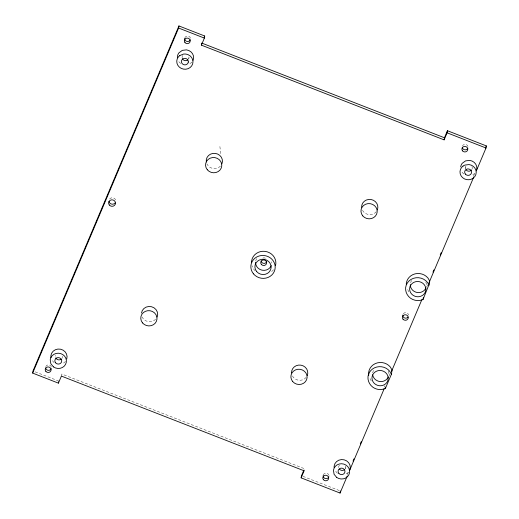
<?xml version="1.0" encoding="UTF-8"?>
<svg xmlns="http://www.w3.org/2000/svg" width="519" height="519" viewBox="0 0 519 519"><rect width="100%" height="100%" fill="white"/><g stroke="black" fill="none" stroke-linecap="round" stroke-linejoin="round"><path stroke-width="0.39" stroke-dasharray="2.6 1.95" d="M61.398 376.093L61.735 374.004L304.452 468.722L304.121 470.811M188.741 59.263L188.961 57.869A3.458 3.244 9.1 0 0 188.948 57.019M345.401 469.02L345.622 467.625M465.121 168.922L465.342 167.527M188.747 58.686L188.961 57.869M372.694 372.914L373.206 370.994A8.135 7.629 9.1 0 1 374.238 369.269M410.646 282.764L410.853 281.999A8.135 7.629 9.1 0 1 411.885 280.273M347.341 474.528L348.288 472.29M384.307 387.148L384.936 385.656M389.042 375.944L389.99 373.706M426.637 287.065L427.585 284.827M473.399 176.531L474.976 172.801M192.056 62.105L188.767 64.499M35.195 371.864L58.751 381.056M302.973 476.358L339.64 490.669M337.356 473.237L334.742 470.091M54.125 362.71L51.511 359.563M408.868 291.892L406.792 287.85M371.221 380.888L369.152 376.846M425.852 282.044L426.436 283.971A8.135 7.629 9.1 0 1 426.475 285.969M388.212 371.04L388.796 372.966A8.135 7.629 9.1 0 1 388.828 374.965M219.894 146.54L220.802 154.435M182.124 57.849A3.458 3.244 9.1 0 1 182.759 55.449M465.355 168.377A3.458 3.244 9.1 0 1 465.997 165.976M471.94 166.729A3.458 3.244 9.1 0 1 471.979 169.213M338.777 467.606A3.458 3.244 9.1 0 1 339.42 465.206M345.362 465.958A3.458 3.244 9.1 0 1 345.401 468.443M45.763 366.544A2.945 2.764 9.1 0 1 51.413 367.257M65.478 361.334A8.135 7.629 9.1 0 1 62.189 363.735M474.853 173.145A8.135 7.629 9.1 0 1 472.005 175.033M463.934 174.008A8.135 7.629 9.1 0 1 461.32 170.861M62.371 356.248A3.458 3.244 9.1 0 1 61.729 358.648M55.527 356.229A3.458 3.244 9.1 0 1 55.747 355.411M348.275 472.374A8.135 7.629 9.1 0 1 345.427 474.262M180.703 63.48A8.135 7.629 9.1 0 1 178.088 60.334M184.861 37.705A2.945 2.764 9.1 0 1 190.512 38.419M462.435 146.021A2.945 2.764 9.1 0 1 468.086 146.741M323.331 474.859A2.945 2.764 9.1 0 1 328.774 474.879M328.981 475.573A2.945 2.764 9.1 0 1 328.994 476.299M109.613 198.998A3.458 3.244 9.1 0 1 115.795 200.568M403.302 313.736A2.945 2.764 9.1 0 1 408.583 315.078M262.854 258.079A2.945 2.764 9.1 0 1 266.325 258.962M306.197 377.352A8.135 7.629 9.1 0 1 292.223 375.581M155.635 319.282A8.135 7.629 9.1 0 1 142.109 317.005M220.419 166.145A8.135 7.629 9.1 0 1 206.893 163.861M376.275 211.7A8.135 7.629 9.1 0 1 362.301 209.929M255.731 261.051A8.135 7.629 9.1 0 1 257.165 258.06M271.722 261.758A8.135 7.629 9.1 0 1 271.807 263.088M273.474 269.737A12.197 11.444 9.1 0 1 271.262 271.846M255.218 270.808A12.197 11.444 9.1 0 1 251.975 265.657"/><path stroke-width="0.78" d="M347.243 476.053L340.055 493.05L301.137 477.863L304.121 470.811L61.398 376.093L58.42 383.145L32.652 373.09L32.982 371.001L178.945 25.95L204.713 36.006L204.376 38.095L201.398 45.147L444.115 139.864L447.099 132.812L447.43 130.723L486.348 145.91L486.018 147.999L476.325 170.907A8.135 7.629 9.1 0 0 469.695 160.39L465.537 160.896L462.247 163.29A8.135 7.629 9.1 0 0 460.703 166.943M58.42 383.145L58.641 381.75M32.652 373.09L178.607 28.039L178.945 25.95M201.398 45.147L201.729 43.058M301.137 477.863L301.474 475.774L303.862 470.136M340.055 493.05L340.393 490.961M385.39 388.478L391.41 374.244L389.633 371.169A12.197 11.444 9.1 0 0 376.742 367.037A12.197 11.444 9.1 0 0 367.99 376.586C367.562 380.699 369.541 384.754 372.837 387.187A12.197 11.444 9.1 0 0 381.88 389.484L385.39 388.478L385.611 387.083M391.41 374.244L392.079 370.066L390.301 366.991A12.197 11.444 9.1 0 0 377.41 362.859A12.197 11.444 9.1 0 0 368.659 372.408L368.711 375.399M444.115 139.864L444.452 137.775L447.43 130.723M423.037 299.482L428.908 284.775A12.197 11.444 9.1 0 0 415.946 277.756A12.197 11.444 9.1 0 0 405.637 287.591C405.209 291.704 407.181 295.759 410.484 298.191A12.197 11.444 9.1 0 0 422.583 299.729L423.037 299.482L423.368 297.393M429.057 285.249L429.726 281.071L427.941 278.002A12.197 11.444 9.1 0 0 415.057 273.863A12.197 11.444 9.1 0 0 406.306 283.413L406.325 284.451M204.116 37.413L204.713 36.006M353.03 461.086L353.977 458.848M360.296 443.907L361.243 441.669M432.956 272.131L433.903 269.893M440.222 254.952L441.169 252.714M485.401 148.149L486.348 145.91M384.164 388.776L349.748 470.143A8.135 7.629 9.1 0 0 344.162 459.821A8.135 7.629 9.1 0 0 334.126 466.172L334.152 467.671M391.475 371.487L421.824 299.742M428.824 283.205L473.49 177.608M178.607 28.039L204.376 38.095M447.099 132.812L486.018 147.999M202.481 43.349L444.452 137.775M50.927 357.636L50.888 355.638A8.135 7.629 9.1 0 1 60.58 349.209A8.135 7.629 9.1 0 1 66.743 358.986M187.683 60.016A3.458 3.244 9.1 0 1 182.37 58.666M344.337 469.773A3.458 3.244 9.1 0 1 339.491 469.163M51.238 368.678A2.945 2.764 9.1 0 1 45.588 367.965M471.544 169.947A3.458 3.244 9.1 0 1 466.068 169.934M61.106 359.245A3.458 3.244 9.1 0 1 55.793 357.896M177.427 57.745A8.135 7.629 9.1 0 1 179.01 52.763L182.305 50.362L186.457 49.863A8.135 7.629 9.1 0 1 193.087 60.379M190.337 39.84A2.945 2.764 9.1 0 1 184.673 38.4M467.911 148.162A2.945 2.764 9.1 0 1 462.26 147.441M328.806 476.993A2.945 2.764 9.1 0 1 323.149 475.56M115.16 202.968A3.458 3.244 9.1 0 1 108.971 201.391M408.031 317.122A2.945 2.764 9.1 0 1 402.744 315.059M266.76 261.712A2.945 2.764 9.1 0 1 261.109 260.992M388.316 376.885A8.135 7.629 9.1 0 1 385.812 380.018L383.995 381.011A8.135 7.629 9.1 0 1 377.78 380.991L375.925 379.986A8.135 7.629 9.1 0 1 372.726 374.913M425.956 287.896A8.135 7.629 9.1 0 1 423.459 291.023L421.636 292.015A8.135 7.629 9.1 0 1 415.427 291.996L413.572 290.99A8.135 7.629 9.1 0 1 410.289 284.587M206.309 161.934A8.135 7.629 9.1 0 1 215.262 153.39A8.135 7.629 9.1 0 1 221.892 163.913M291.568 372.992A8.135 7.629 9.1 0 1 300.949 365.162A8.135 7.629 9.1 0 1 307.229 375.633M141.492 313.08A8.135 7.629 9.1 0 1 151.529 306.729A8.135 7.629 9.1 0 1 157.114 317.051M361.646 207.334A8.135 7.629 9.1 0 1 371.027 199.51A8.135 7.629 9.1 0 1 377.3 209.974M271.242 265.676A8.135 7.629 9.1 0 1 262.063 270.185A8.135 7.629 9.1 0 1 255.569 262.367M251.507 262.692A12.197 11.444 9.1 0 1 265.079 251.371A12.197 11.444 9.1 0 1 275.505 265.734M188.293 62.046L188.073 62.864A3.458 3.244 9.1 0 1 183.596 64.609A3.458 3.244 9.1 0 1 181.656 60.36A3.458 3.244 9.1 0 1 186.133 58.615L186.918 59.043A3.458 3.244 9.1 0 1 188.293 62.046M372.538 375.172L372.026 377.099A8.135 7.629 9.1 0 0 375.256 384.164L377.112 385.169A8.135 7.629 9.1 0 0 383.327 385.189L385.143 384.196A8.135 7.629 9.1 0 0 388.121 377.144L387.544 375.218A8.135 7.629 9.1 0 0 379.953 370.475A8.135 7.629 9.1 0 0 372.538 375.172M410.185 286.177L409.673 288.103A8.135 7.629 9.1 0 0 412.903 295.168L414.752 296.174A8.135 7.629 9.1 0 0 420.967 296.193L422.784 295.201A8.135 7.629 9.1 0 0 425.768 288.155L425.184 286.222A8.135 7.629 9.1 0 0 417.6 281.486A8.135 7.629 9.1 0 0 410.185 286.177M179.814 55.533L178.341 56.941A8.135 7.629 9.1 0 0 181.235 68.378A8.135 7.629 9.1 0 0 192.653 63.934A8.135 7.629 9.1 0 0 185.789 54.041L183.674 54.034L179.814 55.533M463.052 166.067L461.579 167.468A8.135 7.629 9.1 0 0 464.473 178.906A8.135 7.629 9.1 0 0 475.884 174.462A8.135 7.629 9.1 0 0 469.027 164.568L464.868 165.074L463.052 166.067M336.688 477.415L334.074 474.275L333.458 470.35A8.135 7.629 9.1 0 1 343.838 464.096A8.135 7.629 9.1 0 1 348.787 474.924A8.135 7.629 9.1 0 1 336.688 477.415M53.451 366.888L50.836 363.741L50.22 359.823A8.135 7.629 9.1 0 1 60.6 353.562A8.135 7.629 9.1 0 1 65.55 364.396A8.135 7.629 9.1 0 1 53.451 366.888M55.585 362.813A3.458 3.244 9.1 0 0 61.495 362.093A3.458 3.244 9.1 0 0 57.778 357.623A3.458 3.244 9.1 0 0 55.585 362.813M465.4 174.112A3.458 3.244 9.1 0 0 471.31 173.391A3.458 3.244 9.1 0 0 467.593 168.922A3.458 3.244 9.1 0 0 465.4 174.112M338.823 473.341A3.458 3.244 9.1 0 0 344.733 472.627A3.458 3.244 9.1 0 0 341.015 468.151A3.458 3.244 9.1 0 0 338.823 473.341M184.959 42.539A2.945 2.764 9.1 0 0 190.006 41.929A2.945 2.764 9.1 0 0 186.834 38.114A2.945 2.764 9.1 0 0 184.959 42.539M45.86 371.377A2.945 2.764 9.1 0 0 50.901 370.767A2.945 2.764 9.1 0 0 47.729 366.952A2.945 2.764 9.1 0 0 45.86 371.377M462.533 150.86A2.945 2.764 9.1 0 0 467.574 150.251A2.945 2.764 9.1 0 0 464.401 146.436A2.945 2.764 9.1 0 0 462.533 150.86M323.428 479.699A2.945 2.764 9.1 0 0 328.475 479.082A2.945 2.764 9.1 0 0 325.303 475.268A2.945 2.764 9.1 0 0 323.428 479.699M109.347 205.037A3.458 3.244 9.1 0 0 115.257 204.324A3.458 3.244 9.1 0 0 111.54 199.847A3.458 3.244 9.1 0 0 109.347 205.037M403.029 319.198A2.945 2.764 9.1 0 0 408.07 318.588A2.945 2.764 9.1 0 0 404.904 314.774A2.945 2.764 9.1 0 0 403.029 319.198M261.381 264.411A2.945 2.764 9.1 0 0 266.429 263.801A2.945 2.764 9.1 0 0 263.256 259.98A2.945 2.764 9.1 0 0 261.381 264.411M362.723 215.839A8.135 7.629 9.1 0 0 376.632 214.152A8.135 7.629 9.1 0 0 367.887 203.63A8.135 7.629 9.1 0 0 362.723 215.839M207.308 169.771A8.135 7.629 9.1 0 0 221.224 168.091A8.135 7.629 9.1 0 0 212.479 157.562A8.135 7.629 9.1 0 0 207.308 169.771M142.53 322.915A8.135 7.629 9.1 0 0 156.446 321.229A8.135 7.629 9.1 0 0 147.694 310.706A8.135 7.629 9.1 0 0 142.53 322.915M292.645 381.491A8.135 7.629 9.1 0 0 306.56 379.811A8.135 7.629 9.1 0 0 297.809 369.281A8.135 7.629 9.1 0 0 292.645 381.491M253.48 273.857A12.197 11.444 9.1 0 0 274.35 271.333A12.197 11.444 9.1 0 0 261.226 255.543A12.197 11.444 9.1 0 0 253.48 273.857M256.658 271.541A8.135 7.629 9.1 0 0 270.574 269.854A8.135 7.629 9.1 0 0 261.823 259.331A8.135 7.629 9.1 0 0 256.658 271.541"/></g></svg>
